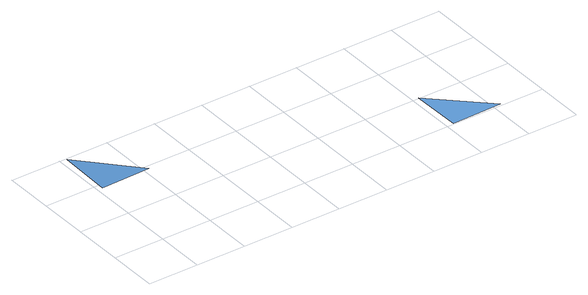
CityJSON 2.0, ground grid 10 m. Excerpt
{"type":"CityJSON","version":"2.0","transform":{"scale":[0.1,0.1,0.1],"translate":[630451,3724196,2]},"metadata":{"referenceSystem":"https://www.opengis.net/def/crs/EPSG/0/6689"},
"CityObjects":{
"waterbody1":{"type":"WaterBody","attributes":{"name":"福岡県津波浸水想定図","class":"1140","function":"2","WaterBodyTsunamiRiskAttribute.description":"1","WaterBodyTsunamiRiskAttribute.rank":"3"},"geometry":[{"type":"MultiSurface","lod":"1","boundaries":[[[0,1,2]],[[3,4,5]]]}]}
},
"vertices":[
[11,190,2],[111,192,2],[9,290,8],[615,2,2],[715,4,2],[613,102,2]
]}
